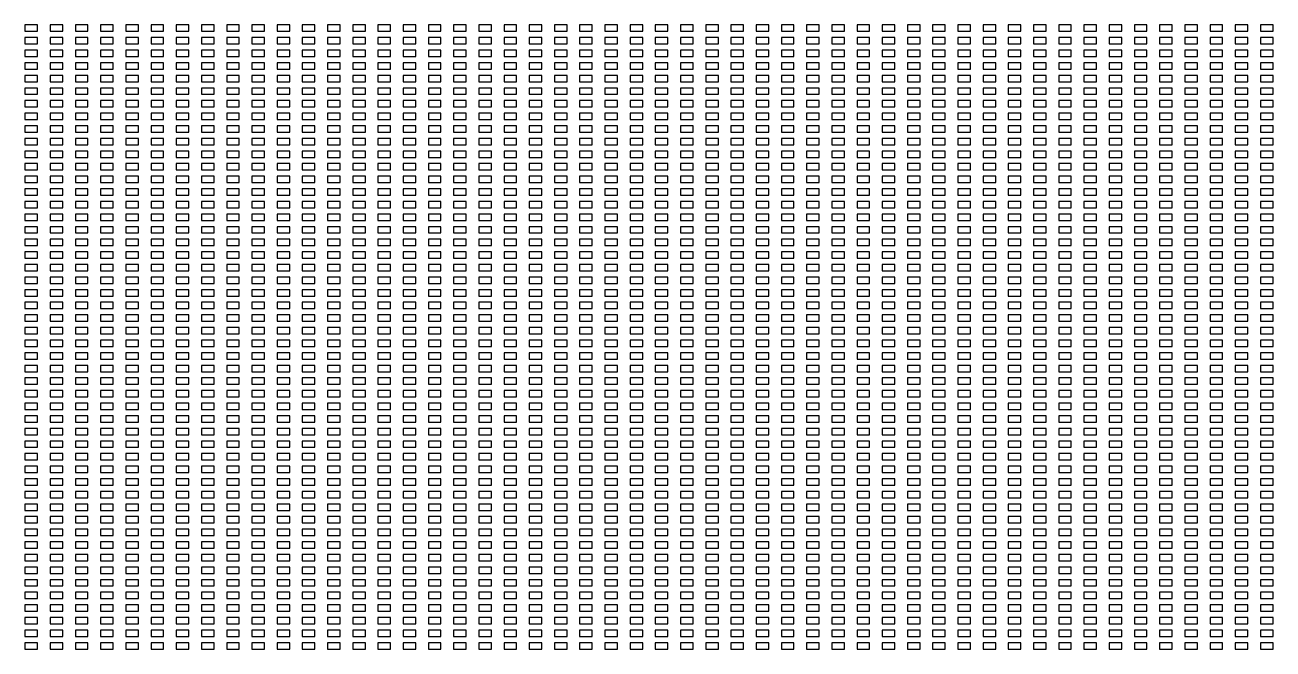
# Model space of a CAD drawing. Header units: metres. Extents: x 0 to 1990, y 0 to 495.
# Drawn here: x 0 to 990, y 0 to 495 of the extents above; entities that cross this region are included whole.
import ezdxf

# ---------------------------------------------------------------- set-up
doc = ezdxf.new("R2010")
doc.units = ezdxf.units.M

# ---------------------------------------------------------------- blocks, each defined once
blk = doc.blocks.new('RESISTOR')
for p, q in [((10, 5), (0, 5)), ((0, 5), (0, 0)), ((0, 0), (10, 0)), ((10, 0), (10, 5))]:
    blk.add_line(p, q)

msp = doc.modelspace()

# ---------------------------------------------------------------- block references
for p in [(0, 490), (20, 490), (40, 490), (60, 490), (80, 490), (100, 490), (120, 490), (140, 490), (160, 490), (180, 490), (200, 490), (220, 490), (240, 490), (260, 490), (280, 490), (300, 490), (320, 490), (340, 490), (360, 490), (380, 490), (400, 490), (420, 490), (440, 490), (460, 490), (480, 490), (500, 490), (520, 490), (540, 490), (560, 490), (580, 490), (600, 490), (620, 490), (640, 490), (660, 490), (680, 490), (700, 490), (720, 490), (740, 490), (760, 490), (780, 490), (800, 490), (820, 490), (840, 490), (860, 490), (880, 490), (900, 490), (920, 490), (940, 490), (960, 490), (980, 490), (0, 480), (20, 480), (40, 480), (60, 480), (80, 480), (100, 480), (120, 480), (140, 480), (160, 480), (180, 480), (200, 480), (220, 480), (240, 480), (260, 480), (280, 480), (300, 480), (320, 480), (340, 480), (360, 480), (380, 480), (400, 480), (420, 480), (440, 480), (460, 480), (480, 480), (500, 480), (520, 480), (540, 480), (560, 480), (580, 480), (600, 480), (620, 480), (640, 480), (660, 480), (680, 480), (700, 480), (720, 480), (740, 480), (760, 480), (780, 480), (800, 480), (820, 480), (840, 480), (860, 480), (880, 480), (900, 480), (920, 480), (940, 480), (960, 480), (980, 480), (0, 470), (20, 470), (40, 470), (60, 470), (80, 470), (100, 470), (120, 470), (140, 470), (160, 470), (180, 470), (200, 470), (220, 470), (240, 470), (260, 470), (280, 470), (300, 470), (320, 470), (340, 470), (360, 470), (380, 470), (400, 470), (420, 470), (440, 470), (460, 470), (480, 470), (500, 470), (520, 470), (540, 470), (560, 470), (580, 470), (600, 470), (620, 470), (640, 470), (660, 470), (680, 470), (700, 470), (720, 470), (740, 470), (760, 470), (780, 470), (800, 470), (820, 470), (840, 470), (860, 470), (880, 470), (900, 470), (920, 470), (940, 470), (960, 470), (980, 470), (0, 460), (20, 460), (40, 460), (60, 460), (80, 460), (100, 460), (120, 460), (140, 460), (160, 460), (180, 460), (200, 460), (220, 460), (240, 460), (260, 460), (280, 460), (300, 460), (320, 460), (340, 460), (360, 460), (380, 460), (400, 460), (420, 460), (440, 460), (460, 460), (480, 460), (500, 460), (520, 460), (540, 460), (560, 460), (580, 460), (600, 460), (620, 460), (640, 460), (660, 460), (680, 460), (700, 460), (720, 460), (740, 460), (760, 460), (780, 460), (800, 460), (820, 460), (840, 460), (860, 460), (880, 460), (900, 460), (920, 460), (940, 460), (960, 460), (980, 460), (0, 450), (20, 450), (40, 450), (60, 450), (80, 450), (100, 450), (120, 450), (140, 450), (160, 450), (180, 450), (200, 450), (220, 450), (240, 450), (260, 450), (280, 450), (300, 450), (320, 450), (340, 450), (360, 450), (380, 450), (400, 450), (420, 450), (440, 450), (460, 450), (480, 450), (500, 450), (520, 450), (540, 450), (560, 450), (580, 450), (600, 450), (620, 450), (640, 450), (660, 450), (680, 450), (700, 450), (720, 450), (740, 450), (760, 450), (780, 450), (800, 450), (820, 450), (840, 450), (860, 450), (880, 450), (900, 450), (920, 450), (940, 450), (960, 450), (980, 450), (0, 440), (20, 440), (40, 440), (60, 440), (80, 440), (100, 440), (120, 440), (140, 440), (160, 440), (180, 440), (200, 440), (220, 440), (240, 440), (260, 440), (280, 440), (300, 440), (320, 440), (340, 440), (360, 440), (380, 440), (400, 440), (420, 440), (440, 440), (460, 440), (480, 440), (500, 440), (520, 440), (540, 440), (560, 440), (580, 440), (600, 440), (620, 440), (640, 440), (660, 440), (680, 440), (700, 440), (720, 440), (740, 440), (760, 440), (780, 440), (800, 440), (820, 440), (840, 440), (860, 440), (880, 440), (900, 440), (920, 440), (940, 440), (960, 440), (980, 440), (0, 430), (20, 430), (40, 430), (60, 430), (80, 430), (100, 430), (120, 430), (140, 430), (160, 430), (180, 430), (200, 430), (220, 430), (240, 430), (260, 430), (280, 430), (300, 430), (320, 430), (340, 430), (360, 430), (380, 430), (400, 430), (420, 430), (440, 430), (460, 430), (480, 430), (500, 430), (520, 430), (540, 430), (560, 430), (580, 430), (600, 430), (620, 430), (640, 430), (660, 430), (680, 430), (700, 430), (720, 430), (740, 430), (760, 430), (780, 430), (800, 430), (820, 430), (840, 430), (860, 430), (880, 430), (900, 430), (920, 430), (940, 430), (960, 430), (980, 430), (0, 420), (20, 420), (40, 420), (60, 420), (80, 420), (100, 420), (120, 420), (140, 420), (160, 420), (180, 420), (200, 420), (220, 420), (240, 420), (260, 420), (280, 420), (300, 420), (320, 420), (340, 420), (360, 420), (380, 420), (400, 420), (420, 420), (440, 420), (460, 420), (480, 420), (500, 420), (520, 420), (540, 420), (560, 420), (580, 420), (600, 420), (620, 420), (640, 420), (660, 420), (680, 420), (700, 420), (720, 420), (740, 420), (760, 420), (780, 420), (800, 420), (820, 420), (840, 420), (860, 420), (880, 420), (900, 420), (920, 420), (940, 420), (960, 420), (980, 420), (0, 410), (20, 410), (40, 410), (60, 410), (80, 410), (100, 410), (120, 410), (140, 410), (160, 410), (180, 410), (200, 410), (220, 410), (240, 410), (260, 410), (280, 410), (300, 410), (320, 410), (340, 410), (360, 410), (380, 410), (400, 410), (420, 410), (440, 410), (460, 410), (480, 410), (500, 410), (520, 410), (540, 410), (560, 410), (580, 410), (600, 410), (620, 410), (640, 410), (660, 410), (680, 410), (700, 410), (720, 410), (740, 410), (760, 410), (780, 410), (800, 410), (820, 410), (840, 410), (860, 410), (880, 410), (900, 410), (920, 410), (940, 410), (960, 410), (980, 410), (0, 400), (20, 400), (40, 400), (60, 400), (80, 400), (100, 400), (120, 400), (140, 400), (160, 400), (180, 400), (200, 400), (220, 400), (240, 400), (260, 400), (280, 400), (300, 400), (320, 400), (340, 400), (360, 400), (380, 400), (400, 400), (420, 400), (440, 400), (460, 400), (480, 400), (500, 400), (520, 400), (540, 400), (560, 400), (580, 400), (600, 400), (620, 400), (640, 400), (660, 400), (680, 400), (700, 400), (720, 400), (740, 400), (760, 400), (780, 400), (800, 400), (820, 400), (840, 400), (860, 400), (880, 400), (900, 400), (920, 400), (940, 400), (960, 400), (980, 400), (0, 390), (20, 390), (40, 390), (60, 390), (80, 390), (100, 390), (120, 390), (140, 390), (160, 390), (180, 390), (200, 390), (220, 390), (240, 390), (260, 390), (280, 390), (300, 390), (320, 390), (340, 390), (360, 390), (380, 390), (400, 390), (420, 390), (440, 390), (460, 390), (480, 390), (500, 390), (520, 390), (540, 390), (560, 390), (580, 390), (600, 390), (620, 390), (640, 390), (660, 390), (680, 390), (700, 390), (720, 390), (740, 390), (760, 390), (780, 390), (800, 390), (820, 390), (840, 390), (860, 390), (880, 390), (900, 390), (920, 390), (940, 390), (960, 390), (980, 390), (0, 380), (20, 380), (40, 380), (60, 380), (80, 380), (100, 380), (120, 380), (140, 380), (160, 380), (180, 380), (200, 380), (220, 380), (240, 380), (260, 380), (280, 380), (300, 380), (320, 380), (340, 380), (360, 380), (380, 380), (400, 380), (420, 380), (440, 380), (460, 380), (480, 380), (500, 380), (520, 380), (540, 380), (560, 380), (580, 380), (600, 380), (620, 380), (640, 380), (660, 380), (680, 380), (700, 380), (720, 380), (740, 380), (760, 380), (780, 380), (800, 380), (820, 380), (840, 380), (860, 380), (880, 380), (900, 380), (920, 380), (940, 380), (960, 380), (980, 380), (0, 370), (20, 370), (40, 370), (60, 370), (80, 370), (100, 370), (120, 370), (140, 370), (160, 370), (180, 370), (200, 370), (220, 370), (240, 370), (260, 370), (280, 370), (300, 370), (320, 370), (340, 370), (360, 370), (380, 370), (400, 370), (420, 370), (440, 370), (460, 370), (480, 370), (500, 370), (520, 370), (540, 370), (560, 370), (580, 370), (600, 370), (620, 370), (640, 370), (660, 370), (680, 370), (700, 370), (720, 370), (740, 370), (760, 370), (780, 370), (800, 370), (820, 370), (840, 370), (860, 370), (880, 370), (900, 370), (920, 370), (940, 370), (960, 370), (980, 370), (0, 360), (20, 360), (40, 360), (60, 360), (80, 360), (100, 360), (120, 360), (140, 360), (160, 360), (180, 360), (200, 360), (220, 360), (240, 360), (260, 360), (280, 360), (300, 360), (320, 360), (340, 360), (360, 360), (380, 360), (400, 360), (420, 360), (440, 360), (460, 360), (480, 360), (500, 360), (520, 360), (540, 360), (560, 360), (580, 360), (600, 360), (620, 360), (640, 360), (660, 360), (680, 360), (700, 360), (720, 360), (740, 360), (760, 360), (780, 360), (800, 360), (820, 360), (840, 360), (860, 360), (880, 360), (900, 360), (920, 360), (940, 360), (960, 360), (980, 360), (0, 350), (20, 350), (40, 350), (60, 350), (80, 350), (100, 350), (120, 350), (140, 350), (160, 350), (180, 350), (200, 350), (220, 350), (240, 350), (260, 350), (280, 350), (300, 350), (320, 350), (340, 350), (360, 350), (380, 350), (400, 350), (420, 350), (440, 350), (460, 350), (480, 350), (500, 350), (520, 350), (540, 350), (560, 350), (580, 350), (600, 350), (620, 350), (640, 350), (660, 350), (680, 350), (700, 350), (720, 350), (740, 350), (760, 350), (780, 350), (800, 350), (820, 350), (840, 350), (860, 350), (880, 350), (900, 350), (920, 350), (940, 350), (960, 350), (980, 350), (0, 340), (20, 340), (40, 340), (60, 340), (80, 340), (100, 340), (120, 340), (140, 340), (160, 340), (180, 340), (200, 340), (220, 340), (240, 340), (260, 340), (280, 340), (300, 340), (320, 340), (340, 340), (360, 340), (380, 340), (400, 340), (420, 340), (440, 340), (460, 340), (480, 340), (500, 340), (520, 340), (540, 340), (560, 340), (580, 340), (600, 340), (620, 340), (640, 340), (660, 340), (680, 340), (700, 340), (720, 340), (740, 340), (760, 340), (780, 340), (800, 340), (820, 340), (840, 340), (860, 340), (880, 340), (900, 340), (920, 340), (940, 340), (960, 340), (980, 340), (0, 330), (20, 330), (40, 330), (60, 330), (80, 330), (100, 330), (120, 330), (140, 330), (160, 330), (180, 330), (200, 330), (220, 330), (240, 330), (260, 330), (280, 330), (300, 330), (320, 330), (340, 330), (360, 330), (380, 330), (400, 330), (420, 330), (440, 330), (460, 330), (480, 330), (500, 330), (520, 330), (540, 330), (560, 330), (580, 330), (600, 330), (620, 330), (640, 330), (660, 330), (680, 330), (700, 330), (720, 330), (740, 330), (760, 330), (780, 330), (800, 330), (820, 330), (840, 330), (860, 330), (880, 330), (900, 330), (920, 330), (940, 330), (960, 330), (980, 330), (0, 320), (20, 320), (40, 320), (60, 320), (80, 320), (100, 320), (120, 320), (140, 320), (160, 320), (180, 320), (200, 320), (220, 320), (240, 320), (260, 320), (280, 320), (300, 320), (320, 320), (340, 320), (360, 320), (380, 320), (400, 320), (420, 320), (440, 320), (460, 320), (480, 320), (500, 320), (520, 320), (540, 320), (560, 320), (580, 320), (600, 320), (620, 320), (640, 320), (660, 320), (680, 320), (700, 320), (720, 320), (740, 320), (760, 320), (780, 320), (800, 320), (820, 320), (840, 320), (860, 320), (880, 320), (900, 320), (920, 320), (940, 320), (960, 320), (980, 320), (0, 310), (20, 310), (40, 310), (60, 310), (80, 310), (100, 310), (120, 310), (140, 310), (160, 310), (180, 310), (200, 310), (220, 310), (240, 310), (260, 310), (280, 310), (300, 310), (320, 310), (340, 310), (360, 310), (380, 310), (400, 310), (420, 310), (440, 310), (460, 310), (480, 310), (500, 310), (520, 310), (540, 310), (560, 310), (580, 310), (600, 310), (620, 310), (640, 310), (660, 310), (680, 310), (700, 310), (720, 310), (740, 310), (760, 310), (780, 310), (800, 310), (820, 310), (840, 310), (860, 310), (880, 310), (900, 310), (920, 310), (940, 310), (960, 310), (980, 310), (0, 300), (20, 300), (40, 300), (60, 300), (80, 300), (100, 300), (120, 300), (140, 300), (160, 300), (180, 300), (200, 300), (220, 300), (240, 300), (260, 300), (280, 300), (300, 300), (320, 300), (340, 300), (360, 300), (380, 300), (400, 300), (420, 300), (440, 300), (460, 300), (480, 300), (500, 300), (520, 300), (540, 300), (560, 300), (580, 300), (600, 300), (620, 300), (640, 300), (660, 300), (680, 300), (700, 300), (720, 300), (740, 300), (760, 300), (780, 300), (800, 300), (820, 300), (840, 300), (860, 300), (880, 300), (900, 300), (920, 300), (940, 300), (960, 300), (980, 300), (0, 290), (20, 290), (40, 290), (60, 290), (80, 290), (100, 290), (120, 290), (140, 290), (160, 290), (180, 290), (200, 290), (220, 290), (240, 290), (260, 290), (280, 290), (300, 290), (320, 290), (340, 290), (360, 290), (380, 290), (400, 290), (420, 290), (440, 290), (460, 290), (480, 290), (500, 290), (520, 290), (540, 290), (560, 290), (580, 290), (600, 290), (620, 290), (640, 290), (660, 290), (680, 290), (700, 290), (720, 290), (740, 290), (760, 290), (780, 290), (800, 290), (820, 290), (840, 290), (860, 290), (880, 290), (900, 290), (920, 290), (940, 290), (960, 290), (980, 290), (0, 280), (20, 280), (40, 280), (60, 280), (80, 280), (100, 280), (120, 280), (140, 280), (160, 280), (180, 280), (200, 280), (220, 280), (240, 280), (260, 280), (280, 280), (300, 280), (320, 280), (340, 280), (360, 280), (380, 280), (400, 280), (420, 280), (440, 280), (460, 280), (480, 280), (500, 280), (520, 280), (540, 280), (560, 280), (580, 280), (600, 280), (620, 280), (640, 280), (660, 280), (680, 280), (700, 280), (720, 280), (740, 280), (760, 280), (780, 280), (800, 280), (820, 280), (840, 280), (860, 280), (880, 280), (900, 280), (920, 280), (940, 280), (960, 280), (980, 280), (0, 270), (20, 270), (40, 270), (60, 270), (80, 270), (100, 270), (120, 270), (140, 270), (160, 270), (180, 270), (200, 270), (220, 270), (240, 270), (260, 270), (280, 270), (300, 270), (320, 270), (340, 270), (360, 270), (380, 270), (400, 270), (420, 270), (440, 270), (460, 270), (480, 270), (500, 270), (520, 270), (540, 270), (560, 270), (580, 270), (600, 270), (620, 270), (640, 270), (660, 270), (680, 270), (700, 270), (720, 270), (740, 270), (760, 270), (780, 270), (800, 270), (820, 270), (840, 270), (860, 270), (880, 270), (900, 270), (920, 270), (940, 270), (960, 270), (980, 270), (0, 260), (20, 260), (40, 260), (60, 260), (80, 260), (100, 260), (120, 260), (140, 260), (160, 260), (180, 260), (200, 260), (220, 260), (240, 260), (260, 260), (280, 260), (300, 260), (320, 260), (340, 260), (360, 260), (380, 260), (400, 260), (420, 260), (440, 260), (460, 260), (480, 260), (500, 260), (520, 260), (540, 260), (560, 260), (580, 260), (600, 260), (620, 260), (640, 260), (660, 260), (680, 260), (700, 260), (720, 260), (740, 260), (760, 260), (780, 260), (800, 260), (820, 260), (840, 260), (860, 260), (880, 260), (900, 260), (920, 260), (940, 260), (960, 260), (980, 260), (0, 250), (20, 250), (40, 250), (60, 250), (80, 250), (100, 250), (120, 250), (140, 250), (160, 250), (180, 250), (200, 250), (220, 250), (240, 250), (260, 250), (280, 250), (300, 250), (320, 250), (340, 250), (360, 250), (380, 250), (400, 250), (420, 250), (440, 250), (460, 250), (480, 250), (500, 250), (520, 250), (540, 250), (560, 250), (580, 250), (600, 250), (620, 250), (640, 250), (660, 250), (680, 250), (700, 250), (720, 250), (740, 250), (760, 250), (780, 250), (800, 250), (820, 250), (840, 250), (860, 250), (880, 250), (900, 250), (920, 250), (940, 250), (960, 250), (980, 250), (0, 240), (20, 240), (40, 240), (60, 240), (80, 240), (100, 240), (120, 240), (140, 240), (160, 240), (180, 240), (200, 240), (220, 240), (240, 240), (260, 240), (280, 240), (300, 240), (320, 240), (340, 240), (360, 240), (380, 240), (400, 240), (420, 240), (440, 240), (460, 240), (480, 240), (500, 240), (520, 240), (540, 240), (560, 240), (580, 240), (600, 240), (620, 240), (640, 240), (660, 240), (680, 240), (700, 240), (720, 240), (740, 240), (760, 240), (780, 240), (800, 240), (820, 240), (840, 240), (860, 240), (880, 240), (900, 240), (920, 240), (940, 240), (960, 240), (980, 240), (0, 230), (20, 230), (40, 230), (60, 230), (80, 230), (100, 230), (120, 230), (140, 230), (160, 230), (180, 230), (200, 230), (220, 230), (240, 230), (260, 230), (280, 230), (300, 230), (320, 230), (340, 230), (360, 230), (380, 230), (400, 230), (420, 230), (440, 230), (460, 230), (480, 230), (500, 230), (520, 230), (540, 230), (560, 230), (580, 230), (600, 230), (620, 230), (640, 230), (660, 230), (680, 230), (700, 230), (720, 230), (740, 230), (760, 230), (780, 230), (800, 230), (820, 230), (840, 230), (860, 230), (880, 230), (900, 230), (920, 230), (940, 230), (960, 230), (980, 230), (0, 220), (20, 220), (40, 220), (60, 220), (80, 220), (100, 220), (120, 220), (140, 220), (160, 220), (180, 220), (200, 220), (220, 220), (240, 220), (260, 220), (280, 220), (300, 220), (320, 220), (340, 220), (360, 220), (380, 220), (400, 220), (420, 220), (440, 220), (460, 220), (480, 220), (500, 220), (520, 220), (540, 220), (560, 220), (580, 220), (600, 220), (620, 220), (640, 220), (660, 220), (680, 220), (700, 220), (720, 220), (740, 220), (760, 220), (780, 220), (800, 220), (820, 220), (840, 220), (860, 220), (880, 220), (900, 220), (920, 220), (940, 220), (960, 220), (980, 220), (0, 210), (20, 210), (40, 210), (60, 210), (80, 210), (100, 210), (120, 210), (140, 210), (160, 210), (180, 210), (200, 210), (220, 210), (240, 210), (260, 210), (280, 210), (300, 210), (320, 210), (340, 210), (360, 210), (380, 210), (400, 210), (420, 210), (440, 210), (460, 210), (480, 210), (500, 210), (520, 210), (540, 210), (560, 210), (580, 210), (600, 210), (620, 210), (640, 210), (660, 210), (680, 210), (700, 210), (720, 210), (740, 210), (760, 210), (780, 210), (800, 210), (820, 210), (840, 210), (860, 210), (880, 210), (900, 210), (920, 210), (940, 210), (960, 210), (980, 210), (0, 200), (20, 200), (40, 200), (60, 200), (80, 200), (100, 200), (120, 200), (140, 200), (160, 200), (180, 200), (200, 200), (220, 200), (240, 200), (260, 200), (280, 200), (300, 200), (320, 200), (340, 200), (360, 200), (380, 200), (400, 200), (420, 200), (440, 200), (460, 200), (480, 200), (500, 200), (520, 200), (540, 200), (560, 200), (580, 200), (600, 200), (620, 200), (640, 200), (660, 200), (680, 200), (700, 200), (720, 200), (740, 200), (760, 200), (780, 200), (800, 200), (820, 200), (840, 200), (860, 200), (880, 200), (900, 200), (920, 200), (940, 200), (960, 200), (980, 200), (0, 190), (20, 190), (40, 190), (60, 190), (80, 190), (100, 190), (120, 190), (140, 190), (160, 190), (180, 190), (200, 190), (220, 190), (240, 190), (260, 190), (280, 190), (300, 190), (320, 190), (340, 190), (360, 190), (380, 190), (400, 190), (420, 190), (440, 190), (460, 190), (480, 190), (500, 190), (520, 190), (540, 190), (560, 190), (580, 190), (600, 190), (620, 190), (640, 190), (660, 190), (680, 190), (700, 190), (720, 190), (740, 190), (760, 190), (780, 190), (800, 190), (820, 190), (840, 190), (860, 190), (880, 190), (900, 190), (920, 190), (940, 190), (960, 190), (980, 190), (0, 180), (20, 180), (40, 180), (60, 180), (80, 180), (100, 180), (120, 180), (140, 180), (160, 180), (180, 180), (200, 180), (220, 180), (240, 180), (260, 180), (280, 180), (300, 180), (320, 180), (340, 180), (360, 180), (380, 180), (400, 180), (420, 180), (440, 180), (460, 180), (480, 180), (500, 180), (520, 180), (540, 180), (560, 180), (580, 180), (600, 180), (620, 180), (640, 180), (660, 180), (680, 180), (700, 180), (720, 180), (740, 180), (760, 180), (780, 180), (800, 180), (820, 180), (840, 180), (860, 180), (880, 180), (900, 180), (920, 180), (940, 180), (960, 180), (980, 180), (0, 170), (20, 170), (40, 170), (60, 170), (80, 170), (100, 170), (120, 170), (140, 170), (160, 170), (180, 170), (200, 170), (220, 170), (240, 170), (260, 170), (280, 170), (300, 170), (320, 170), (340, 170), (360, 170), (380, 170), (400, 170), (420, 170), (440, 170), (460, 170), (480, 170), (500, 170), (520, 170), (540, 170), (560, 170), (580, 170), (600, 170), (620, 170), (640, 170), (660, 170), (680, 170), (700, 170), (720, 170), (740, 170), (760, 170), (780, 170), (800, 170), (820, 170), (840, 170), (860, 170), (880, 170), (900, 170), (920, 170), (940, 170), (960, 170), (980, 170), (0, 160), (20, 160), (40, 160), (60, 160), (80, 160), (100, 160), (120, 160), (140, 160), (160, 160), (180, 160), (200, 160), (220, 160), (240, 160), (260, 160), (280, 160), (300, 160), (320, 160), (340, 160), (360, 160), (380, 160), (400, 160), (420, 160), (440, 160), (460, 160), (480, 160), (500, 160), (520, 160), (540, 160), (560, 160), (580, 160), (600, 160), (620, 160), (640, 160), (660, 160), (680, 160), (700, 160), (720, 160), (740, 160), (760, 160), (780, 160), (800, 160), (820, 160), (840, 160), (860, 160), (880, 160), (900, 160), (920, 160), (940, 160), (960, 160), (980, 160), (0, 150), (20, 150), (40, 150), (60, 150), (80, 150), (100, 150), (120, 150), (140, 150), (160, 150), (180, 150), (200, 150), (220, 150), (240, 150), (260, 150), (280, 150), (300, 150), (320, 150), (340, 150), (360, 150), (380, 150), (400, 150), (420, 150), (440, 150), (460, 150), (480, 150), (500, 150), (520, 150), (540, 150), (560, 150), (580, 150), (600, 150), (620, 150), (640, 150), (660, 150), (680, 150), (700, 150), (720, 150), (740, 150), (760, 150), (780, 150), (800, 150), (820, 150), (840, 150), (860, 150), (880, 150), (900, 150), (920, 150), (940, 150), (960, 150), (980, 150), (0, 140), (20, 140), (40, 140), (60, 140), (80, 140), (100, 140), (120, 140), (140, 140), (160, 140), (180, 140), (200, 140), (220, 140), (240, 140), (260, 140), (280, 140), (300, 140), (320, 140), (340, 140), (360, 140), (380, 140), (400, 140), (420, 140), (440, 140), (460, 140), (480, 140), (500, 140), (520, 140), (540, 140), (560, 140), (580, 140), (600, 140), (620, 140), (640, 140), (660, 140), (680, 140), (700, 140), (720, 140), (740, 140), (760, 140), (780, 140), (800, 140), (820, 140), (840, 140), (860, 140), (880, 140), (900, 140), (920, 140), (940, 140), (960, 140), (980, 140), (0, 130), (20, 130), (40, 130), (60, 130), (80, 130), (100, 130), (120, 130), (140, 130), (160, 130), (180, 130), (200, 130), (220, 130), (240, 130), (260, 130), (280, 130), (300, 130), (320, 130), (340, 130), (360, 130), (380, 130), (400, 130), (420, 130), (440, 130), (460, 130), (480, 130), (500, 130), (520, 130), (540, 130), (560, 130), (580, 130), (600, 130), (620, 130), (640, 130), (660, 130), (680, 130), (700, 130), (720, 130), (740, 130), (760, 130), (780, 130), (800, 130), (820, 130), (840, 130), (860, 130), (880, 130), (900, 130), (920, 130), (940, 130), (960, 130), (980, 130), (0, 120), (20, 120), (40, 120), (60, 120), (80, 120), (100, 120), (120, 120), (140, 120), (160, 120), (180, 120), (200, 120), (220, 120), (240, 120), (260, 120), (280, 120), (300, 120), (320, 120), (340, 120), (360, 120), (380, 120), (400, 120), (420, 120), (440, 120), (460, 120), (480, 120), (500, 120), (520, 120), (540, 120), (560, 120), (580, 120), (600, 120), (620, 120), (640, 120), (660, 120), (680, 120), (700, 120), (720, 120), (740, 120), (760, 120), (780, 120), (800, 120), (820, 120), (840, 120), (860, 120), (880, 120), (900, 120), (920, 120), (940, 120), (960, 120), (980, 120), (0, 110), (20, 110), (40, 110), (60, 110), (80, 110), (100, 110), (120, 110), (140, 110), (160, 110), (180, 110), (200, 110), (220, 110), (240, 110), (260, 110), (280, 110), (300, 110), (320, 110), (340, 110), (360, 110), (380, 110), (400, 110), (420, 110), (440, 110), (460, 110), (480, 110), (500, 110), (520, 110), (540, 110), (560, 110), (580, 110), (600, 110), (620, 110), (640, 110), (660, 110), (680, 110), (700, 110), (720, 110), (740, 110), (760, 110), (780, 110), (800, 110), (820, 110), (840, 110), (860, 110), (880, 110), (900, 110), (920, 110), (940, 110), (960, 110), (980, 110), (0, 100), (20, 100), (40, 100), (60, 100), (80, 100), (100, 100), (120, 100), (140, 100), (160, 100), (180, 100), (200, 100), (220, 100), (240, 100), (260, 100), (280, 100), (300, 100), (320, 100), (340, 100), (360, 100), (380, 100), (400, 100), (420, 100), (440, 100), (460, 100), (480, 100), (500, 100), (520, 100), (540, 100), (560, 100), (580, 100), (600, 100), (620, 100), (640, 100), (660, 100), (680, 100), (700, 100), (720, 100), (740, 100), (760, 100), (780, 100), (800, 100), (820, 100), (840, 100), (860, 100), (880, 100), (900, 100), (920, 100), (940, 100), (960, 100), (980, 100), (0, 90), (20, 90), (40, 90), (60, 90), (80, 90), (100, 90), (120, 90), (140, 90), (160, 90), (180, 90), (200, 90), (220, 90), (240, 90), (260, 90), (280, 90), (300, 90), (320, 90), (340, 90), (360, 90), (380, 90), (400, 90), (420, 90), (440, 90), (460, 90), (480, 90), (500, 90), (520, 90), (540, 90), (560, 90), (580, 90), (600, 90), (620, 90), (640, 90), (660, 90), (680, 90), (700, 90), (720, 90), (740, 90), (760, 90), (780, 90), (800, 90), (820, 90), (840, 90), (860, 90), (880, 90), (900, 90), (920, 90), (940, 90), (960, 90), (980, 90), (0, 80), (20, 80), (40, 80), (60, 80), (80, 80), (100, 80), (120, 80), (140, 80), (160, 80), (180, 80), (200, 80), (220, 80), (240, 80), (260, 80), (280, 80), (300, 80), (320, 80), (340, 80), (360, 80), (380, 80), (400, 80), (420, 80), (440, 80), (460, 80), (480, 80), (500, 80), (520, 80), (540, 80), (560, 80), (580, 80), (600, 80), (620, 80), (640, 80), (660, 80), (680, 80), (700, 80), (720, 80), (740, 80), (760, 80), (780, 80), (800, 80), (820, 80), (840, 80), (860, 80), (880, 80), (900, 80), (920, 80), (940, 80), (960, 80), (980, 80), (0, 70), (20, 70), (40, 70), (60, 70), (80, 70), (100, 70), (120, 70), (140, 70), (160, 70), (180, 70), (200, 70), (220, 70), (240, 70), (260, 70), (280, 70), (300, 70), (320, 70), (340, 70), (360, 70), (380, 70), (400, 70), (420, 70), (440, 70), (460, 70), (480, 70), (500, 70), (520, 70), (540, 70), (560, 70), (580, 70), (600, 70), (620, 70), (640, 70), (660, 70), (680, 70), (700, 70), (720, 70), (740, 70), (760, 70), (780, 70), (800, 70), (820, 70), (840, 70), (860, 70), (880, 70), (900, 70), (920, 70), (940, 70), (960, 70), (980, 70), (0, 60), (20, 60), (40, 60), (60, 60), (80, 60), (100, 60), (120, 60), (140, 60), (160, 60), (180, 60), (200, 60), (220, 60), (240, 60), (260, 60), (280, 60), (300, 60), (320, 60), (340, 60), (360, 60), (380, 60), (400, 60), (420, 60), (440, 60), (460, 60), (480, 60), (500, 60), (520, 60), (540, 60), (560, 60), (580, 60), (600, 60), (620, 60), (640, 60), (660, 60), (680, 60), (700, 60), (720, 60), (740, 60), (760, 60), (780, 60), (800, 60), (820, 60), (840, 60), (860, 60), (880, 60), (900, 60), (920, 60), (940, 60), (960, 60), (980, 60), (0, 50), (20, 50), (40, 50), (60, 50), (80, 50), (100, 50), (120, 50), (140, 50), (160, 50), (180, 50), (200, 50), (220, 50), (240, 50), (260, 50), (280, 50), (300, 50), (320, 50), (340, 50), (360, 50), (380, 50), (400, 50), (420, 50), (440, 50), (460, 50), (480, 50), (500, 50), (520, 50), (540, 50), (560, 50), (580, 50), (600, 50), (620, 50), (640, 50), (660, 50), (680, 50), (700, 50), (720, 50), (740, 50), (760, 50), (780, 50), (800, 50), (820, 50), (840, 50), (860, 50), (880, 50), (900, 50), (920, 50), (940, 50), (960, 50), (980, 50), (0, 40), (20, 40), (40, 40), (60, 40), (80, 40), (100, 40), (120, 40), (140, 40), (160, 40), (180, 40), (200, 40), (220, 40), (240, 40), (260, 40), (280, 40), (300, 40), (320, 40), (340, 40), (360, 40), (380, 40), (400, 40), (420, 40), (440, 40), (460, 40), (480, 40), (500, 40), (520, 40), (540, 40), (560, 40), (580, 40), (600, 40), (620, 40), (640, 40), (660, 40), (680, 40), (700, 40), (720, 40), (740, 40), (760, 40), (780, 40), (800, 40), (820, 40), (840, 40), (860, 40), (880, 40), (900, 40), (920, 40), (940, 40), (960, 40), (980, 40), (0, 30), (20, 30), (40, 30), (60, 30), (80, 30), (100, 30), (120, 30), (140, 30), (160, 30), (180, 30), (200, 30), (220, 30), (240, 30), (260, 30), (280, 30), (300, 30), (320, 30), (340, 30), (360, 30), (380, 30), (400, 30), (420, 30), (440, 30), (460, 30), (480, 30), (500, 30), (520, 30), (540, 30), (560, 30), (580, 30), (600, 30), (620, 30), (640, 30), (660, 30), (680, 30), (700, 30), (720, 30), (740, 30), (760, 30), (780, 30), (800, 30), (820, 30), (840, 30), (860, 30), (880, 30), (900, 30), (920, 30), (940, 30), (960, 30), (980, 30), (0, 20), (20, 20), (40, 20), (60, 20), (80, 20), (100, 20), (120, 20), (140, 20), (160, 20), (180, 20), (200, 20), (220, 20), (240, 20), (260, 20), (280, 20), (300, 20), (320, 20), (340, 20), (360, 20), (380, 20), (400, 20), (420, 20), (440, 20), (460, 20), (480, 20), (500, 20), (520, 20), (540, 20), (560, 20), (580, 20), (600, 20), (620, 20), (640, 20), (660, 20), (680, 20), (700, 20), (720, 20), (740, 20), (760, 20), (780, 20), (800, 20), (820, 20), (840, 20), (860, 20), (880, 20), (900, 20), (920, 20), (940, 20), (960, 20), (980, 20), (0, 10), (20, 10), (40, 10), (60, 10), (80, 10), (100, 10), (120, 10), (140, 10), (160, 10), (180, 10), (200, 10), (220, 10), (240, 10), (260, 10), (280, 10), (300, 10), (320, 10), (340, 10), (360, 10), (380, 10), (400, 10), (420, 10), (440, 10), (460, 10), (480, 10), (500, 10), (520, 10), (540, 10), (560, 10), (580, 10), (600, 10), (620, 10), (640, 10), (660, 10), (680, 10), (700, 10), (720, 10), (740, 10), (760, 10), (780, 10), (800, 10), (820, 10), (840, 10), (860, 10), (880, 10), (900, 10), (920, 10), (940, 10), (960, 10), (980, 10), (0, 0), (20, 0), (40, 0), (60, 0), (80, 0), (100, 0), (120, 0), (140, 0), (160, 0), (180, 0), (200, 0), (220, 0), (240, 0), (260, 0), (280, 0), (300, 0), (320, 0), (340, 0), (360, 0), (380, 0), (400, 0), (420, 0), (440, 0), (460, 0), (480, 0), (500, 0), (520, 0), (540, 0), (560, 0), (580, 0), (600, 0), (620, 0), (640, 0), (660, 0), (680, 0), (700, 0), (720, 0), (740, 0), (760, 0), (780, 0), (800, 0), (820, 0), (840, 0), (860, 0), (880, 0), (900, 0), (920, 0), (940, 0), (960, 0), (980, 0)]:
    msp.add_blockref('RESISTOR', p)

doc.saveas('drawing.dxf')
